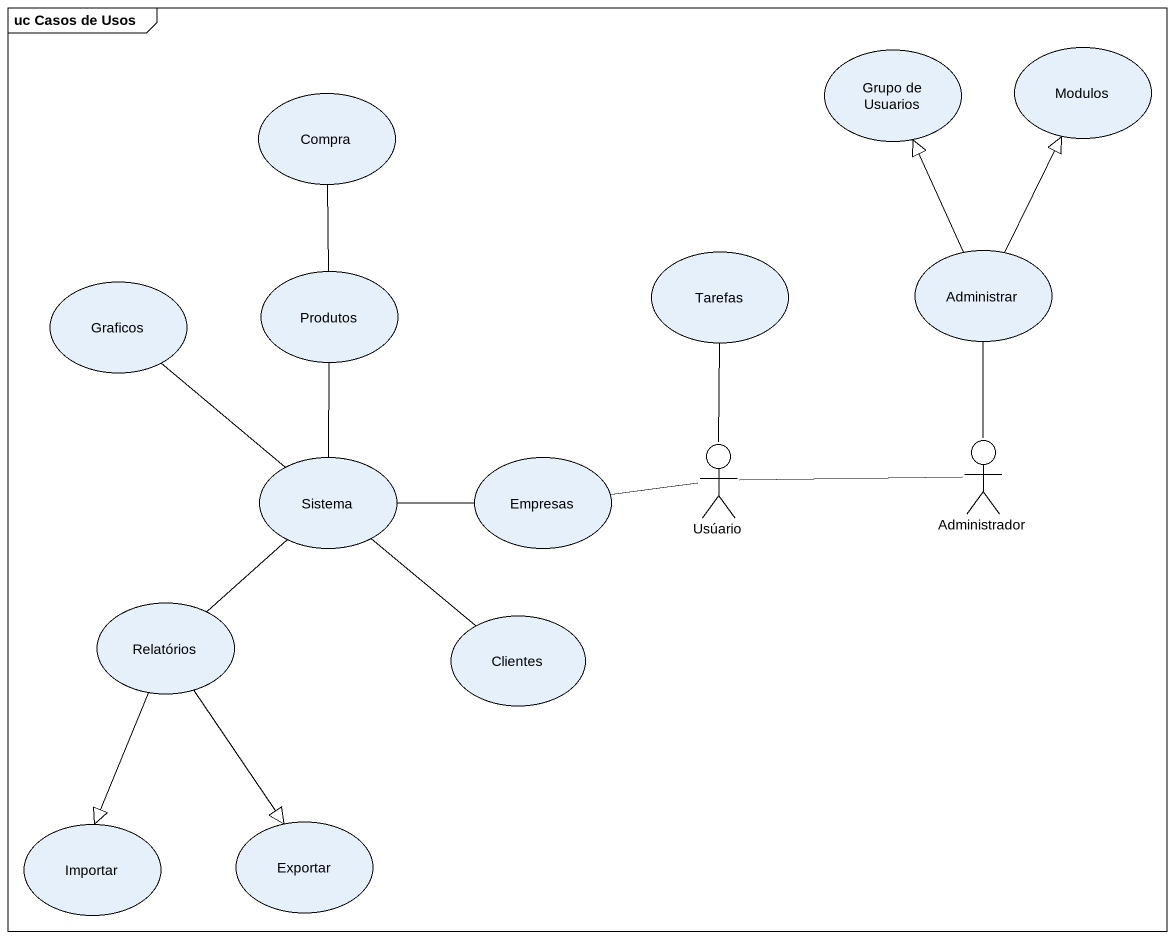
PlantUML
@startuml
mainframe uc Casos de Usos
usecase "Grupo de Usuarios" as Grupo_de_Usuarios
usecase Modulos
usecase Compra
usecase Tarefas
usecase Administrar
usecase Graficos
usecase Produtos
usecase Sistema
usecase Empresas
actor Usúario
actor Administrador
usecase Relatórios
usecase Clientes
usecase Importar
usecase Exportar
Administrar -up-|> Grupo_de_Usuarios
Administrar -up-|> Modulos
Produtos -up- Compra
Sistema -up- Graficos
Sistema -up- Produtos
Sistema -- Relatórios
Empresas -left- Sistema
Empresas -right- Usúario
Usúario -up- Tarefas
Usúario -right- Administrador
Administrador -up- Administrar
Relatórios --|> Importar
Relatórios --|> Exportar
Clientes -up- Sistema
@enduml
